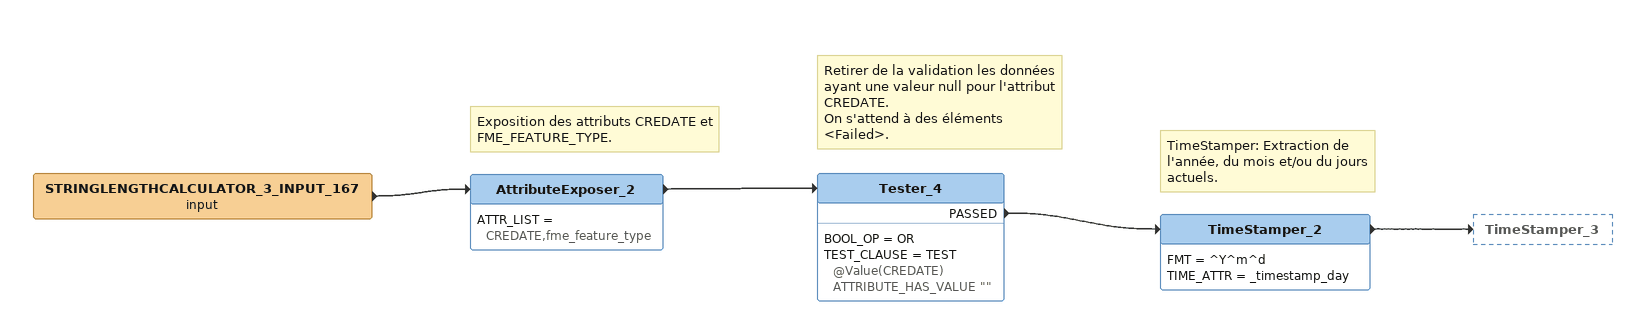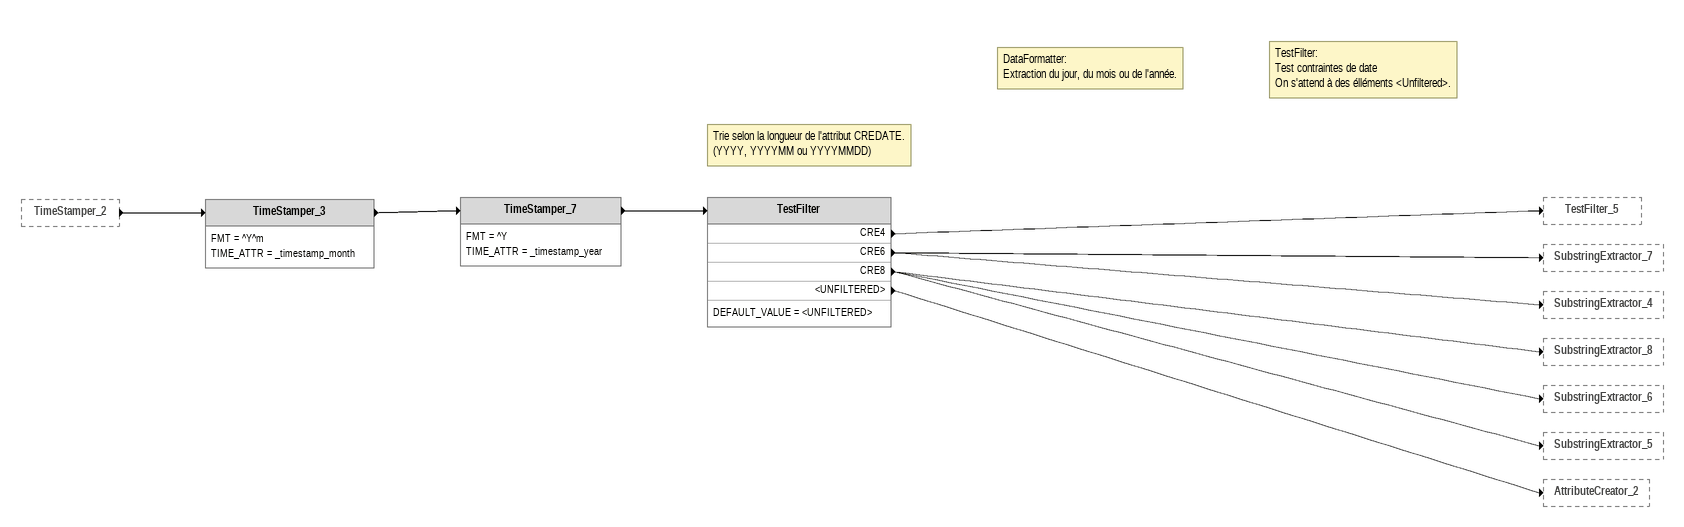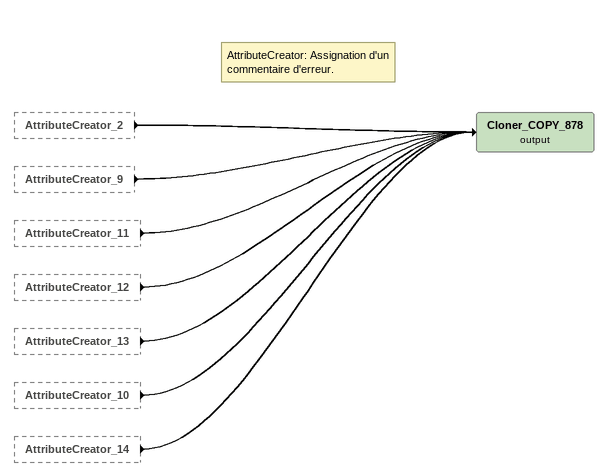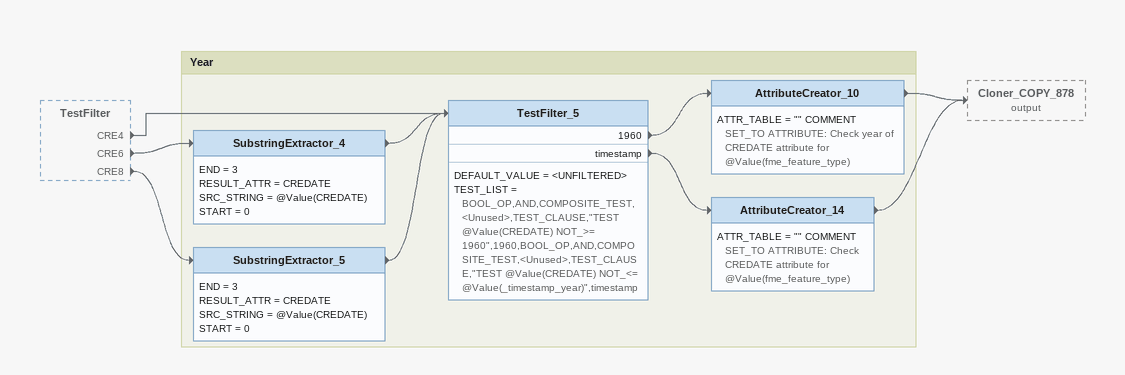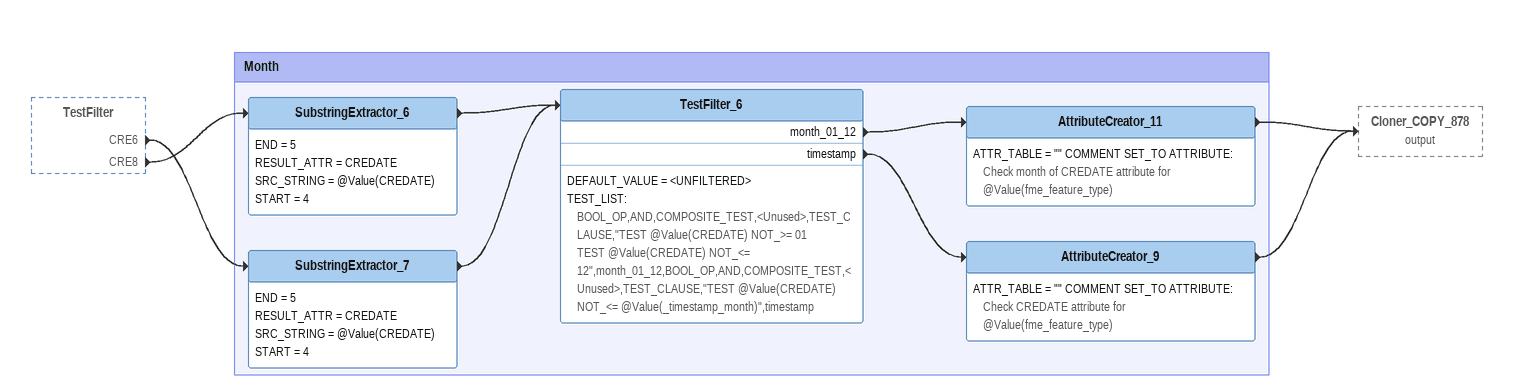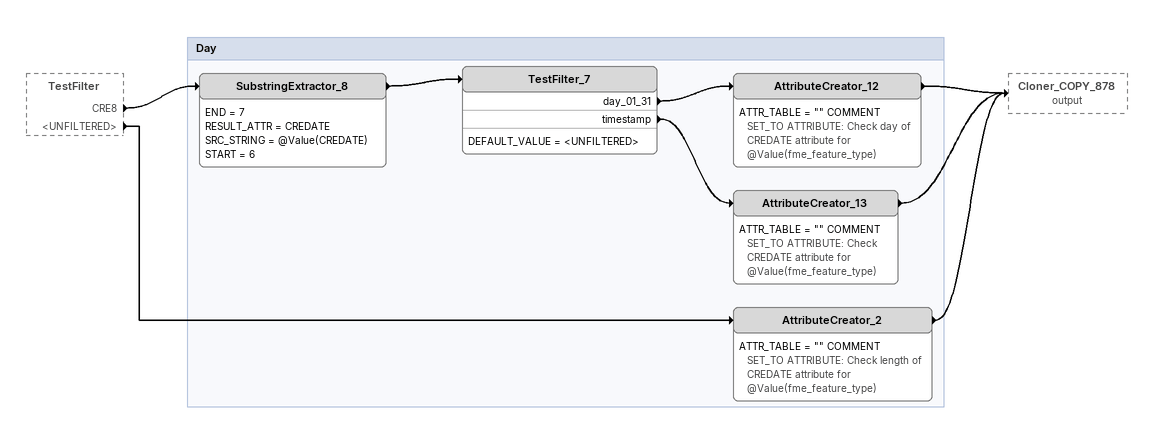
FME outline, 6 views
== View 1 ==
STRINGLENGTHCALCULATOR_3_INPUT_167 (input)
    -> AttributeExposer_2
Note: Exposition des attributs CREDATE et FME_FEATURE_TYPE.
AttributeExposer_2
    ATTR_LIST = CREDATE,fme_feature_type
    -> Tester_4
Note: Retirer de la validation les données ayant une valeur null pour l'attribut CREDATE. / On s'attend à des éléments <Failed>.
Tester_4
    BOOL_OP = OR
    TEST_CLAUSE = TEST @Value(CREDATE) ATTRIBUTE_HAS_VALUE ""
    PASSED -> TimeStamper_2
Note: TimeStamper: Extraction de l'année, du mois et/ou du jours actuels.
TimeStamper_2
    FMT = ^Y^m^d
    TIME_ATTR = _timestamp_day
    -> TimeStamper_3

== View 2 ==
TimeStamper_2 [outside]
    -> TimeStamper_3
TimeStamper_3
    FMT = ^Y^m
    TIME_ATTR = _timestamp_month
    -> TimeStamper_7
TimeStamper_7
    FMT = ^Y
    TIME_ATTR = _timestamp_year
    -> TestFilter
Note: Trie selon la longueur de l'attribut CREDATE. / (YYYY, YYYYMM ou YYYYMMDD)
Note: DataFormatter: / Extraction du jour, du mois ou de l'année.
Note: TestFilter: / Test contraintes de date / On s'attend à des élléments <Unfiltered>.
TestFilter
    DEFAULT_VALUE = <UNFILTERED>
    CRE4 -> TestFilter_5
    CRE6 -> SubstringExtractor_7
    CRE6 -> SubstringExtractor_4
    CRE8 -> SubstringExtractor_8
    CRE8 -> SubstringExtractor_6
    CRE8 -> SubstringExtractor_5
    <UNFILTERED> -> AttributeCreator_2

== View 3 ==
AttributeCreator_2 [outside]
    -> Cloner_COPY_878 (output)
AttributeCreator_9 [outside]
    -> Cloner_COPY_878 (output)
AttributeCreator_11 [outside]
    -> Cloner_COPY_878 (output)
AttributeCreator_12 [outside]
    -> Cloner_COPY_878 (output)
AttributeCreator_13 [outside]
    -> Cloner_COPY_878 (output)
AttributeCreator_10 [outside]
    -> Cloner_COPY_878 (output)
AttributeCreator_14 [outside]
    -> Cloner_COPY_878 (output)
Note: AttributeCreator: Assignation d'un commentaire d'erreur.
Cloner_COPY_878 (output)

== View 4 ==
TestFilter [outside]
    CRE4 -> TestFilter_5
    CRE6 -> SubstringExtractor_4
    CRE8 -> SubstringExtractor_5

Bookmark: Year
SubstringExtractor_4
    END = 3
    RESULT_ATTR = CREDATE
    SRC_STRING = @Value(CREDATE)
    START = 0
    -> TestFilter_5
SubstringExtractor_5
    END = 3
    RESULT_ATTR = CREDATE
    SRC_STRING = @Value(CREDATE)
    START = 0
    -> TestFilter_5
TestFilter_5
    DEFAULT_VALUE = <UNFILTERED>
    TEST_LIST = BOOL_OP,AND,COMPOSITE_TEST,<Unused>,TEST_CLAUSE,"TEST @Value(CREDATE) NOT_>= 1960",1960,BOOL_OP,AND,COMPOSITE_TEST,<Unused>,TEST_CLAUSE,"TEST @Value(CREDATE) NOT_<= @Value(_timestamp_year)",timestamp
    1960 -> AttributeCreator_10
    timestamp -> AttributeCreator_14
AttributeCreator_10
    ATTR_TABLE = "" COMMENT SET_TO ATTRIBUTE: Check year of CREDATE attribute for @Value(fme_feature_type)
    -> Cloner_COPY_878 (output)
AttributeCreator_14
    ATTR_TABLE = "" COMMENT SET_TO ATTRIBUTE: Check CREDATE attribute for @Value(fme_feature_type)
    -> Cloner_COPY_878 (output)

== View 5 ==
TestFilter [outside]
    CRE6 -> SubstringExtractor_7
    CRE8 -> SubstringExtractor_6

Bookmark: Month
SubstringExtractor_6
    END = 5
    RESULT_ATTR = CREDATE
    SRC_STRING = @Value(CREDATE)
    START = 4
    -> TestFilter_6
SubstringExtractor_7
    END = 5
    RESULT_ATTR = CREDATE
    SRC_STRING = @Value(CREDATE)
    START = 4
    -> TestFilter_6
TestFilter_6
    DEFAULT_VALUE = <UNFILTERED>
    TEST_LIST:
      BOOL_OP,AND,COMPOSITE_TEST,<Unused>,TEST_CLAUSE,"TEST @Value(CREDATE) NOT_>= 01
      TEST @Value(CREDATE) NOT_<= 12",month_01_12,BOOL_OP,AND,COMPOSITE_TEST,<Unused>,TEST_CLAUSE,"TEST @Value(CREDATE) NOT_<= @Value(_timestamp_month)",timestamp
    month_01_12 -> AttributeCreator_11
    timestamp -> AttributeCreator_9
AttributeCreator_11
    ATTR_TABLE = "" COMMENT SET_TO ATTRIBUTE: Check month of CREDATE attribute for @Value(fme_feature_type)
    -> Cloner_COPY_878 (output)
AttributeCreator_9
    ATTR_TABLE = "" COMMENT SET_TO ATTRIBUTE: Check CREDATE attribute for @Value(fme_feature_type)
    -> Cloner_COPY_878 (output)

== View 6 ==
TestFilter [outside]
    CRE8 -> SubstringExtractor_8
    <UNFILTERED> -> AttributeCreator_2

Bookmark: Day
SubstringExtractor_8
    END = 7
    RESULT_ATTR = CREDATE
    SRC_STRING = @Value(CREDATE)
    START = 6
    -> TestFilter_7
TestFilter_7
    DEFAULT_VALUE = <UNFILTERED>
    day_01_31 -> AttributeCreator_12
    timestamp -> AttributeCreator_13
AttributeCreator_12
    ATTR_TABLE = "" COMMENT SET_TO ATTRIBUTE: Check day of CREDATE attribute for @Value(fme_feature_type)
    -> Cloner_COPY_878 (output)
AttributeCreator_13
    ATTR_TABLE = "" COMMENT SET_TO ATTRIBUTE: Check CREDATE attribute for @Value(fme_feature_type)
    -> Cloner_COPY_878 (output)
AttributeCreator_2
    ATTR_TABLE = "" COMMENT SET_TO ATTRIBUTE: Check length of CREDATE attribute for @Value(fme_feature_type)
    -> Cloner_COPY_878 (output)
